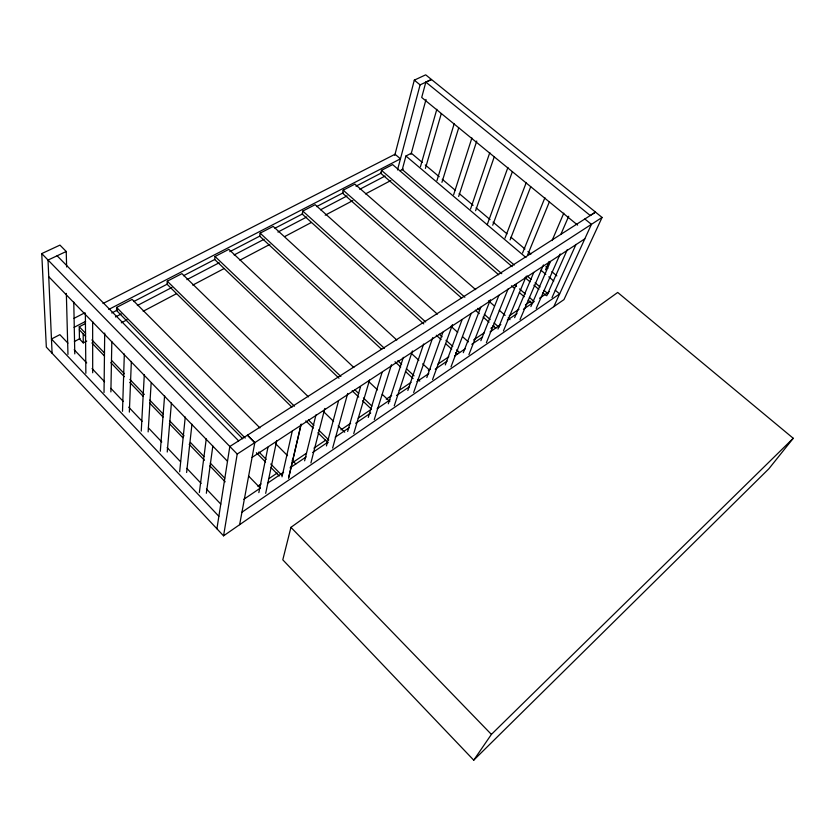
<?xml version="1.0" encoding="UTF-8"?>
<svg xmlns="http://www.w3.org/2000/svg" width="835" height="835" viewBox="0 0 835 835"><rect width="100%" height="100%" fill="white"/><g stroke="black" fill="none" stroke-linecap="round" stroke-linejoin="round"><path stroke-width="1.25" d="M104.031 392.502L104.699 333.061M110.888 391.928L111.827 341.609M259.946 427.917L132.128 299.389L116.608 307.426L116.535 310.474L242.703 438.792M122.505 411.29L124.332 354.009M129.352 412.104L131.356 361.43M141.251 431.121L144.298 374.612M148.139 431.914L151.145 383.213M308.439 396.875L181.905 273.63L167.282 281.197L167.063 284.244L291.968 407.209M160.31 451.244L164.599 395.686M167.23 452.027L171.415 403.023M179.671 471.723L185.255 417.009M186.623 472.485L191.956 424.232M339 378.213L214.699 259.508L215.044 256.481L228.842 249.341L353.842 367.504M199.356 492.514L206.266 438.813M206.349 493.255L212.831 446.047M396.802 340.033L273.191 226.4L260.144 233.153L259.685 236.159L381.658 349.374M216.912 528.764L229.823 446.485M66.633 266.991L66.226 251.481L59.953 245.114L41.75 253.589L46.332 347.109L223.561 535.84L237.213 454.052L602.066 217.444L595.522 212.142L229.792 446.516M239.635 524.683L254.811 442.644L247.452 435.181L254.8 442.707M437.352 314.117L315.139 204.69L302.792 211.078L302.228 214.063L423.762 323.897M258.84 492.608L267.962 447.226M265.676 493.349L276.75 440.504M475.679 289.63L354.896 184.118L343.185 190.182L342.527 193.135L461.671 298.137M281.99 476.816L292.229 431.288M288.534 478.278L301.185 424.023M288.701 477.557L301.07 424.545M304.618 460.816L315.985 414.859M290.935 527.355L282.794 559.826L473.727 760.163L768.92 468.727L793.25 438.281L617.702 292.448L290.935 527.355L491.397 734.403L473.727 760.163M512.189 266.647L392.617 164.599L381.501 170.35L380.76 173.283L498.693 274.778M310.902 462.955L324.815 408.461M394.757 155.341L414.296 80.15L425.704 74.837L595.543 212.1L590.23 215.503L425.85 82.122L421.706 97.465L577.632 225.085M397.502 169.954L420.099 84.878L431.476 79.513L425.85 82.122M326.443 445.942L338.457 401.144M422.301 162.46L411.342 153.222L405.935 156.009L402.282 169.568L514.297 265.029M411.008 154.339L426.017 99.469M332.633 448.051L347.704 393.442M420.464 166.687L436.83 109.27M347.652 431.476L360.563 386.626M425.412 168.409L441.298 113.57M353.748 433.563L369.54 380.113M436.955 180.621L454.25 123.528M368.277 417.427L382.033 372.525M441.934 182.343L458.707 127.818M374.289 419.483L391.458 364.738M453.645 194.732L471.9 137.963M388.317 403.785L403.357 357.338M458.655 196.465L476.754 141.031M394.245 405.81L412.406 350.94M407.835 390.477L423.637 344.03M470.543 209.011L489.79 152.607M475.585 210.754L494.236 156.886M413.669 392.481L432.739 337.601M426.821 377.535L442.905 332.32M487.222 224.698L507.92 167.438M432.582 379.518L452.486 324.648M492.733 225.231L512.356 171.718M445.305 364.926L462.047 319.753M450.994 366.889L471.222 313.271M505.008 238.132L526.29 182.468M463.31 352.683L480.783 307.249M510.101 239.895L530.716 186.748M468.926 354.604L490.385 299.734M480.856 340.722L498.902 295.35M486.398 342.621L508.077 289.004M522.564 252.974L544.911 197.707M527.699 254.748L549.326 201.976M497.963 329.063L516.552 283.764M503.421 330.942L526.238 276.218M514.631 317.686L533.742 272.481M552.071 240.584L563.792 213.155M520.028 319.555L543.449 264.925M545.516 269.799L549.127 261.459M560.974 234.082L568.708 216.223M530.893 306.602L550.474 261.491M536.227 308.439L560.212 253.934M546.758 295.788L567.32 249.592M552.019 297.604L576.014 244.394M553.824 306.643L591.43 224.344L584.834 219M602.066 217.444L563.969 299.608L223.561 535.84M491.397 734.403L793.25 438.281M241.941 512.231L559.627 293.92L555.275 290.225M243.81 499.32L259.935 488.36M267.471 483.235L283.597 472.266M290.048 467.882L306.184 456.912M312.634 452.528L327.696 442.289M335.221 437.175L349.197 427.666M355.658 423.282L370.709 413.043M377.159 408.659L390.07 399.881M396.521 395.498L409.432 386.72M416.957 381.605L428.783 373.558M435.244 369.174L447.069 361.137M454.595 356.013L465.356 348.706M471.806 344.312L482.557 337.006M490.082 331.892L500.843 324.575M507.294 320.191L516.969 313.605M523.43 309.221L533.106 302.635M539.556 298.252L549.242 291.676M257.838 486.158L261.073 483.966M268.63 478.852L277.262 472.996M293.44 462.037L306.393 453.259M313.939 448.144L325.817 440.097M340.92 429.868L350.627 423.282M358.184 418.168L371.126 409.4M386.24 399.161L391.636 395.508M399.182 390.383L411.05 382.346M428.313 370.646L430.474 369.185M438.031 364.07L448.823 356.754M473.633 339.939L484.425 332.633M490.896 328.249L494.132 326.057M509.246 315.818L518.952 309.242M525.424 304.848L530.82 301.195M252.076 457.392L584.782 238.852M85.045 323.75L79.262 326.746L79.44 338.885L83.27 342.893L86.736 341.066M121.294 322.821L127.056 319.784M143.182 311.267L176.592 293.628M192.718 285.121L223.822 268.703M239.948 260.186L269.903 244.373M284.881 236.462L311.382 222.475M325.201 215.179L352.85 200.588M365.521 193.897L390.874 180.517M74.388 341.536L80.15 338.509M400.069 170.747L403.295 169.056M115.449 316.976L121.211 313.97M137.337 305.537L171.906 287.47M186.894 279.642L219.156 262.774M234.134 254.946L264.1 239.28M277.93 232.057L306.737 216.996M320.567 209.773L347.068 195.912M359.739 189.294L385.092 176.039M111.723 312.979L117.505 309.983M133.715 301.56L167.282 284.13M183.491 275.717L214.741 259.487M229.792 251.679L259.894 236.054M274.934 228.237L302.719 213.812M316.611 206.6L343.237 192.77M355.971 186.163L381.438 172.939M74.054 327.351L85.629 321.371M108.78 309.42L400.456 158.838L395.049 154.245L103.008 303.512M74.033 318.323L84.46 312.989M66.226 251.481L48.012 260.082L52.083 353.236M414.296 80.15L420.099 84.878M425.286 164.975L439.241 176.738M442.237 179.264L455.19 190.182M459.177 193.543L473.132 205.306M476.117 207.832L490.072 219.584M493.057 222.11L507.012 233.873M510.999 237.234L524.954 248.997M527.939 251.512L530.935 254.038M545.881 266.636L547.875 268.317M551.862 271.678L556.841 275.874M405.935 156.009L525.977 257.535M540.861 270.123L545.819 274.318M548.793 276.834L553.762 281.03M527.177 276.009L531.144 279.391M535.11 282.773L540.068 286.989M544.034 290.371L548 293.753M525.038 277.606L529.974 281.823M533.93 285.205L538.867 289.421M542.823 292.793L545.787 295.319M381.501 170.35L501.752 273.682M514.569 284.693L516.541 286.384M519.495 288.931L525.413 294.014M529.359 297.396L534.285 301.633M511.469 285.779L514.412 288.315M519.328 292.542L524.244 296.769M528.169 300.151L532.104 303.543M488.444 300.777L494.341 305.934M499.246 310.213L505.144 315.369M508.087 317.937L510.049 319.659M343.185 190.182L464.865 297.239M477.526 308.376L479.467 310.088M484.331 314.367L490.176 319.513M494.07 322.936L498.933 327.216M475.345 310.182L479.248 313.626M483.152 317.07L489.018 322.226M492.921 325.671L495.854 328.259M450.931 326.276L457.716 332.351M462.569 336.693L468.383 341.901M302.792 211.078L425.673 321.955M439.22 334.177L442.122 336.797M445.994 340.294L452.768 346.4M456.63 349.896L459.542 352.516M436.298 335.232L441.12 339.584M445.942 343.947L451.735 349.176M455.597 352.662L457.517 354.405M411.175 353.236L418.846 360.292M422.677 363.81L429.378 369.978M260.144 233.153L384.424 348.331M397.804 360.73L401.625 364.279M406.405 368.705L414.056 375.792M417.876 379.34L419.786 381.104M394.997 361.753L400.716 367.066M405.486 371.481L413.106 378.558M368.986 381.825L377.514 389.882M382.242 394.35L389.82 401.51M215.044 256.481L340.899 376.491M354.979 389.924L358.737 393.515M363.434 397.992L371.888 406.05M352.182 390.801L358.768 397.095M362.536 400.696L371.011 408.785M323.333 411.373L333.562 421.341M338.217 425.871L344.73 432.217M167.282 281.197L294.442 406.217M308.365 419.901L313.939 425.38M318.573 429.942L328.792 439.982M305.84 420.871L313.25 428.157M317.874 432.707L328.051 442.727M275.571 443.635L287.532 455.659M292.125 460.283L295.799 463.978M116.608 307.426L245.219 438.062M258.902 451.965L266.198 459.375M270.759 464.01L281.708 475.125M256.418 452.747L265.561 462.037M271.041 467.621L279.266 475.992M57.124 255.792L238.633 440.849M41.75 253.589L237.213 454.052M248.548 476.013L260.322 488.131M48.733 276.677L227.475 461.254M79.262 326.746L85.587 333.332M91.913 339.918L104.563 353.08M111.786 360.605L124.436 373.767M129.863 379.403L144.319 394.454M149.736 400.09L163.284 414.202M169.609 420.777L184.076 435.828M190.39 442.414L203.949 456.515M210.274 463.101L224.73 478.142M79.304 329.815L85.608 336.38M91.913 342.945L104.521 356.086M110.825 362.651L124.332 376.731M129.738 382.357L143.244 396.437M149.548 403.002L163.055 417.082M169.359 423.648L182.865 437.728M189.169 444.293L204.481 460.252M209.888 465.878L225.189 481.837M67.927 343.143L59.88 334.668L51.457 339.01L218.864 516.28M74.179 349.729L86.694 362.912M92.059 368.559L104.573 381.741M110.836 388.327L123.35 401.51M128.715 407.156L142.127 421.278M148.379 427.864L161.792 441.986M167.157 447.633L180.569 461.755M186.821 468.351L201.131 483.413M206.495 489.059L220.795 504.121M66.341 293.398L67.969 354.374M73.772 302.072L74.785 353.894M83.176 333.843L83.27 342.893M85.358 313.031L85.859 373.297M92.643 321.548L92.695 372.775"/></g></svg>
